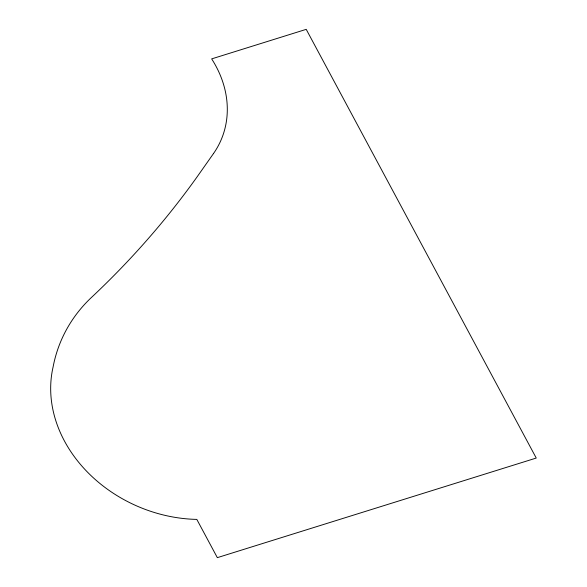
<?xml version="1.0" encoding="UTF-8"?>
<svg xmlns="http://www.w3.org/2000/svg" width="587" height="587" viewBox="0 0 587 587"><rect width="100%" height="100%" fill="white"/><g stroke="black" fill="none" stroke-linecap="round" stroke-linejoin="round"><path stroke-width="0.88" d="M213.448 153.625L197.034 176.958A1138.494 940.506 23.3 0 1 90.259 298.578A184.971 152.803 23.3 0 0 53.079 367.051A134.438 111.06 23.3 0 0 196.814 519.4L217.337 557.65L536.247 458.051L306.216 29.35L211.665 58.883A110.473 91.264 23.3 0 1 213.448 153.625"/></g></svg>
